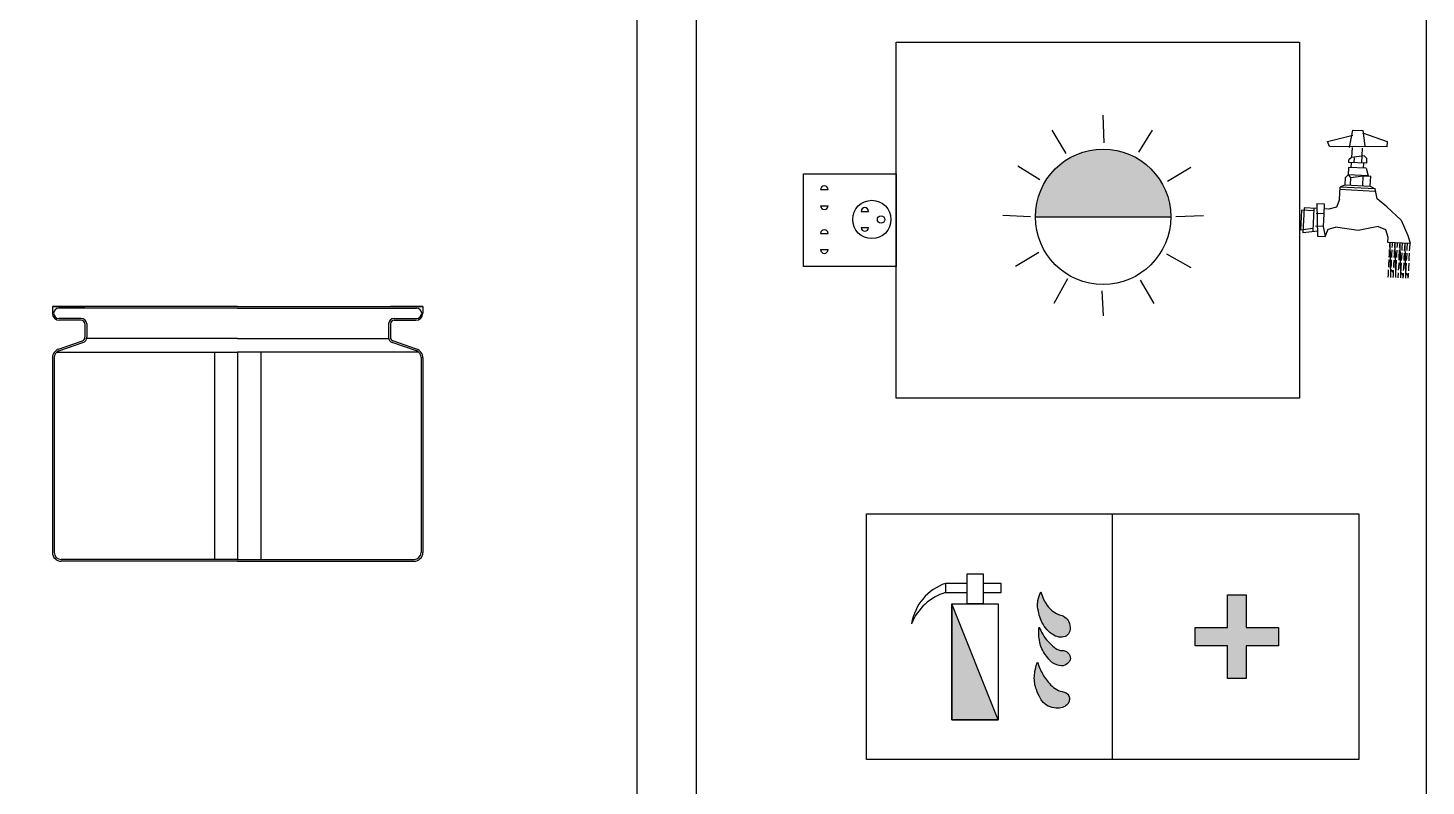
# Model space of a CAD drawing. Header units: millimetres. Extents: x -1461755 to -1310892, y 1449272 to 1531173.
# Drawn here: x -1319432 to -1316412, y 1507945 to 1509581 of the extents above; entities that cross this region are included whole.
import ezdxf

# ---------------------------------------------------------------- set-up
doc = ezdxf.new("R2010")
doc.units = ezdxf.units.MM
doc.header["$LTSCALE"] = 10
doc.layers.get('0').update_dxf_attribs({"linetype": 'CONTINUOUS'})

msp = doc.modelspace()

# ---------------------------------------------------------------- hatches: boundary and pattern name
msp.add_hatch(color=3).paths.add_polyline_path([(-1316963.445823629, 1509173.656244272, 1), (-1317255.768050136, 1509173.656244272)])
h = msp.add_hatch(color=1)
h.dxf.hatch_style = 1
edge = h.paths.add_edge_path()
edge.add_arc((-1317140.479777752, 1508394.282493775), 107.8978354450278, 196.2965074772168, 205.043896721695)
edge.add_arc((-1317152.367775403, 1508388.727937137), 94.77618967983766, 205.0438967311283, 214.3784544366497)
edge.add_arc((-1317187.309993704, 1508364.821796006), 52.43870978852418, 214.3784544346797, 254.5692111123097)
edge.add_arc((-1317208.687111008, 1508287.375238991), 27.90399577816646, 18.370084977446822, 74.56921111040589, ccw=False)
edge.add_arc((-1317211.13843308, 1508286.561213928), 30.48694306876735, -13.957091770627926, 18.370084978781392, ccw=False)
edge.add_arc((-1317196.825179343, 1508283.003902232), 15.73825841374406, 300.4508182839629, 346.04290822561376, ccw=False)
edge.add_arc((-1317200.19038202, 1508288.728112916), 22.37837716395134, 267.37078488958866, 300.4508182873275, ccw=False)
edge.add_arc((-1317199.749634277, 1508298.32613221), 31.98651085103575, 239.8196032943025, 267.37078488505995, ccw=False)
edge.add_arc((-1317184.308244651, 1508324.87798784), 62.70193940058551, 222.4174047120451, 239.8196032957155, ccw=False)
edge.add_arc((-1317180.754750176, 1508328.124754217), 67.5153389155488, 205.6516412063372, 222.4174047105955, ccw=False)
edge.add_arc((-1317156.624713107, 1508339.712683562), 94.28358120796351, 195.8057337091055, 205.651641209429, ccw=False)
edge.add_arc((-1317133.206537756, 1508346.341890467), 118.6219731222077, 187.0300429326039, 195.8057337103446, ccw=False)
edge.add_arc((-1317209.476165311, 1508336.936560368), 41.77461583715456, 167.9084626785558, 187.0300429330284, ccw=False)
edge.add_arc((-1317170.77710572, 1508328.646179283), 81.35172578487385, 154.2371555458973, 167.9084626807443, ccw=False)
edge = h.paths.add_edge_path()
edge.add_arc((-1317135.727153845, 1508330.785713595), 119.5436911672267, 200.7545432054405, 208.537063665947)
edge.add_arc((-1317190.30213513, 1508301.108189206), 57.42135994782299, 208.537063659823, 219.7755906780791)
edge.add_arc((-1317086.522962229, 1508387.498859678), 192.4527069478386, 219.7755906781783, 225.0173355687656)
edge.add_arc((-1317148.142296912, 1508325.842226278), 105.2834299689654, 225.0173355688844, 232.1063108281217)
edge.add_arc((-1317198.225805186, 1508261.492505976), 23.74053141887198, 232.1063108268271, 271.109430689653)
edge.add_arc((-1317197.440800741, 1508220.956562049), 16.80301285211804, 44.35188178524288, 91.10943068981862, ccw=False)
edge.add_arc((-1317199.187995826, 1508219.248454313), 19.24643723258077, 22.632541987595914, 44.35188178829992, ccw=False)
edge.add_arc((-1317195.344949965, 1508220.850721431), 15.08275359751071, -1.94353096196852, 22.63254198984572, ccw=False)
edge.add_arc((-1317190.476576346, 1508220.685517892), 10.21157777383307, 330.8057337056834, 358.05646903885025, ccw=False)
edge.add_arc((-1317203.276946616, 1508227.83772206), 24.87457554141677, 313.443379554477, 330.8057337075335, ccw=False)
edge.add_arc((-1317198.835069767, 1508223.14768698), 18.41495488712469, 267.370784885704, 313.44337955789933, ccw=False)
edge.add_arc((-1317198.057877709, 1508240.072344063), 35.35744717343278, 234.563341896884, 267.3707848871332, ccw=False)
edge.add_arc((-1317197.853358369, 1508240.359741139), 35.7101867941028, 222.2932534335264, 234.56334189696742, ccw=False)
edge.add_arc((-1317116.473042717, 1508314.392616092), 145.72665078673, 216.2280293892031, 222.2932534315816, ccw=False)
edge.add_arc((-1317174.524729827, 1508271.861576707), 73.76216171405741, 192.6366606651359, 216.2280293896864, ccw=False)
edge.add_arc((-1317161.800742144, 1508274.714274361), 86.80201395436511, 170.9127826330199, 192.6366606657753, ccw=False)
edge = h.paths.add_edge_path()
edge.add_arc((-1317134.828976155, 1508246.324020971), 120.9127980752761, 196.1193888941114, 209.7614047844112)
edge.add_arc((-1317139.008566437, 1508243.93408447), 116.0981567174719, 209.7614047839622, 223.6847893601558)
edge.add_arc((-1317184.338988135, 1508200.638410567), 53.41352933549094, 223.6847893584129, 259.6161308142151)
edge.add_arc((-1317196.537530437, 1508134.068229728), 14.26507445657291, 6.326068699486825, 79.61613081442113, ccw=False)
edge.add_arc((-1317200.894801688, 1508133.585175746), 18.64904000231164, -17.893764104716183, 6.326068703005774, ccw=False)
edge.add_arc((-1317199.879840589, 1508133.257474223), 17.58248746241285, 317.1511459891178, 342.1062359128046, ccw=False)
edge.add_arc((-1317202.272390964, 1508135.476792522), 20.84587083055026, 291.8893355148426, 317.1511459859985, ccw=False)
edge.add_arc((-1317209.502728757, 1508153.472500775), 40.23976935841313, 273.77873547807815, 291.8893355290726, ccw=False)
edge.add_arc((-1317209.485617371, 1508153.21342251), 39.98012662952191, 248.9125166591275, 273.7787354753648, ccw=False)
edge.add_arc((-1317208.564859691, 1508155.601174774), 42.53925843155119, 224.8174508599814, 248.9125166603784, ccw=False)
edge.add_arc((-1317213.544550117, 1508150.653115097), 35.51924338156573, 208.2934888041987, 224.8174508607364, ccw=False)
edge.add_arc((-1317105.634151732, 1508208.741060595), 158.0707162065412, 200.4816971758439, 208.2934887988563, ccw=False)
edge.add_arc((-1317187.55960446, 1508178.140214426), 70.6167763815944, 177.3707848864905, 200.4816971773009, ccw=False)
edge.add_arc((-1317166.887929267, 1508177.19095668), 91.31023538582836, 157.0782934648284, 177.3707848849647, ccw=False)
h = msp.add_hatch(color=1)
h.dxf.hatch_style = 1
h.paths.add_polyline_path([(-1316840.599421588, 1508287.573295911), (-1316840.599421588, 1508357.573295911), (-1316800.599421588, 1508357.573295911), (-1316800.599421588, 1508287.573295911), (-1316730.599421588, 1508287.573295911), (-1316730.599421588, 1508247.573295911), (-1316800.599421588, 1508247.573295911), (-1316800.599421588, 1508177.573295911), (-1316840.599421588, 1508177.573295911), (-1316840.599421588, 1508247.573295911), (-1316910.599421588, 1508247.573295911), (-1316910.599421588, 1508287.573295911)])
h = msp.add_hatch(color=1)
h.dxf.hatch_style = 1
h.paths.add_polyline_path([(-1317436.001771702, 1508338.481208483), (-1317436.001771702, 1508088.481208483), (-1317336.001771702, 1508088.481208483)])

# ---------------------------------------------------------------- linework, layer by layer
at = {"color": 5}
for p, q in [((-1317719.596910608, 1509232.384457977), (-1317703.596910608, 1509232.384457977)), ((-1317719.596910608, 1509197.384457977), (-1317703.596910608, 1509197.384457977)), ((-1317632.159437907, 1509185.385731036), (-1317616.159437907, 1509185.385731036)), ((-1317719.596910608, 1509137.756032731), (-1317703.596910608, 1509137.756032731)), ((-1317632.159437907, 1509150.385731036), (-1317616.159437907, 1509150.385731036)), ((-1317719.596910608, 1509102.756032731), (-1317703.596910608, 1509102.756032731))]:
    msp.add_line(p, q, dxfattribs=at)
for p, q in [((-1317255.768050135, 1509173.656244272), (-1316963.445823628, 1509173.656244272)), ((-1319378.708507587, 1508980.391103067), (-1319378.708507587, 1508965.391103067)), ((-1318978.708507587, 1508980.391103067), (-1319378.708507587, 1508980.391103067)), ((-1318978.708507587, 1508976.391103067), (-1319365.131856443, 1508976.391103067)), ((-1318978.708507587, 1508980.391103067), (-1318578.708507587, 1508980.391103065)), ((-1318978.708507587, 1508976.391103067), (-1318592.285158731, 1508976.391103065)), ((-1318578.708507587, 1508980.391103065), (-1318578.708507587, 1508965.391103065)), ((-1319316.708507588, 1508954.391103067), (-1319365.131856443, 1508954.391103067)), ((-1319316.708507588, 1508950.391103067), (-1319363.708507587, 1508950.391103067)), ((-1319308.708507588, 1508942.391103067), (-1319308.708507588, 1508913.592262411)), ((-1319304.708507588, 1508942.391103067), (-1319304.708507588, 1508913.592262411)), ((-1318652.708507587, 1508942.391103066), (-1318652.708507587, 1508913.59226241)), ((-1318648.708507587, 1508942.391103066), (-1318648.708507587, 1508913.59226241)), ((-1318640.708507587, 1508954.391103066), (-1318592.285158731, 1508954.391103065)), ((-1318640.708507587, 1508950.391103066), (-1318593.708507587, 1508950.391103066)), ((-1319365.279179343, 1508888.227209293), (-1319314.080238886, 1508906.036324109)), ((-1319364.636511404, 1508884.215676277), (-1319312.766104535, 1508902.258354957)), ((-1318978.708507588, 1508910.730683897), (-1319305.054694117, 1508910.730683897)), ((-1318978.708507587, 1508910.730683897), (-1318652.362321058, 1508910.730683896)), ((-1318592.780503771, 1508884.215676275), (-1318644.65091064, 1508902.258354956)), ((-1318592.137835832, 1508888.227209292), (-1318643.336776289, 1508906.036324107)), ((-1319378.708507588, 1508869.337363537), (-1319378.708507587, 1508449.391103067)), ((-1319374.708507588, 1508870.048291959), (-1319374.708507588, 1508449.391103067)), ((-1319369.358828413, 1508881.531815285), (-1318978.708507588, 1508881.531815285)), ((-1319028.708507588, 1508881.531815285), (-1319028.708507588, 1508434.391103067)), ((-1318588.058186762, 1508881.531815284), (-1318978.708507587, 1508881.531815285)), ((-1318978.708507587, 1508881.531815285), (-1318978.708507589, 1508434.391103067)), ((-1318978.708507588, 1508881.531815285), (-1318978.708507589, 1508434.391103067)), ((-1318928.708507587, 1508881.531815285), (-1318928.708507589, 1508434.391103067)), ((-1318582.708507587, 1508870.048291958), (-1318582.708507589, 1508449.391103065)), ((-1318578.708507587, 1508869.337363536), (-1318578.708507589, 1508449.391103065)), ((-1318978.708507587, 1508434.391103067), (-1319359.708507588, 1508434.391103067)), ((-1318978.708507587, 1508430.391103067), (-1319359.708507587, 1508430.391103067)), ((-1318978.708507589, 1508434.391103067), (-1318597.708507589, 1508434.391103066)), ((-1318978.708507589, 1508430.391103067), (-1318597.708507589, 1508430.391103066))]:
    msp.add_line(p, q)
at = {"color": 1}
for p, q in [((-1317620.459343029, 1508532.773329132), (-1316559.905392873, 1508532.775347023)), ((-1317090.182367951, 1508532.774338077), (-1317090.182367951, 1508002.37326269))]:
    msp.add_line(p, q, dxfattribs=at)
for points in [[(-1321699.066291849, 1511034.492392271), (-1318116.25108476, 1511034.492392271), (-1318116.25108476, 1505329.679565266), (-1321699.066291849, 1505329.679565266)], [(-1317987.918300633, 1511034.492392271), (-1316412.157431218, 1511034.492392271), (-1316412.157431218, 1507788.112883137), (-1317987.918300633, 1507788.112883137)], [(-1317756.447620546, 1509266.10432123), (-1317556.447620546, 1509266.10432123), (-1317556.447620546, 1509066.10432123), (-1317756.447620546, 1509066.10432123)]]:
    msp.add_lwpolyline(points, close=True)
at = {"color": 3}
msp.add_lwpolyline([(-1317556.447620546, 1509550.206741646), (-1316685.136586937, 1509550.206741646), (-1316685.136586937, 1508782.001900813), (-1317556.447620546, 1508782.001900813)], close=True, dxfattribs=at)
at = {"color": 0}
for points in [[(-1317107.173704771, 1509333.19128567), (-1317109.602623377, 1509392.856996493)], [(-1317189.478591702, 1509310.210481504), (-1317219.461377284, 1509360.401356503)], [(-1317032.358043977, 1509313.291638275), (-1317002.983560758, 1509360.553432093)], [(-1317246.406941896, 1509253.473851861), (-1317293.668735715, 1509282.84833508)], [(-1316970.527920767, 1509250.694678187), (-1316920.334877685, 1509280.721399571)], [(-1317266.573263596, 1509173.254087394), (-1317325.974468198, 1509176.185336658)], [(-1316952.640610168, 1509174.058401149), (-1316893.018835147, 1509176.489487839)], [(-1317248.729888798, 1509096.61997844), (-1317298.918595714, 1509066.681128661)], [(-1316972.850867669, 1509093.840804766), (-1316920.184970178, 1509064.199647243)], [(-1317186.586987398, 1509039.468889744), (-1317216.274248808, 1508986.761224534)], [(-1317029.779217864, 1509037.104175123), (-1316999.75249648, 1508986.91113204)], [(-1317112.084104795, 1509014.123370957), (-1317109.342407998, 1508959.903531525)]]:
    msp.add_lwpolyline(points, dxfattribs=at)
at = {"color": 3}
for points in [[(-1316496.01445791, 1509324.701689058), (-1316620.445877375, 1509325.380654332), (-1316625.316632439, 1509336.455535982), (-1316570.517340513, 1509350.047207844)], [(-1316577.256983791, 1509323.24942798), (-1316569.988328072, 1509360.767543586), (-1316548.415849181, 1509359.703014452)], [(-1316496.01445791, 1509324.701689058), (-1316495.481109301, 1509335.509896404), (-1316548.680355402, 1509354.342846582)], [(-1316548.415849181, 1509359.703014452), (-1316544.607455166, 1509327.099589713)], [(-1316571.852880118, 1509322.982753676), (-1316572.915241168, 1509301.454210588)], [(-1316550.280401228, 1509321.918224542), (-1316551.078256057, 1509305.749849325)], [(-1316578.85269345, 1509290.912677545), (-1316578.58818723, 1509296.272845417)], [(-1316541.06790354, 1509289.048125499), (-1316578.85269345, 1509290.912677545)], [(-1316545.674152384, 1509305.483175021), (-1316572.915241168, 1509301.454210588), (-1316578.58818723, 1509296.272845417)], [(-1316573.981938386, 1509279.837795895), (-1316573.448589777, 1509290.646003241)], [(-1316567.555073297, 1509301.189704367), (-1316568.088421906, 1509290.381497021)], [(-1316551.078256057, 1509305.749849325), (-1316551.876110886, 1509289.581474108)], [(-1316547.005355822, 1509278.506592457), (-1316546.472007213, 1509289.314799803)], [(-1316545.674152384, 1509305.483175021), (-1316540.534554931, 1509299.856332845), (-1316541.06790354, 1509289.048125499)], [(-1316586.654697779, 1509242.586354593), (-1316585.856842949, 1509258.754729811)], [(-1316585.856842949, 1509258.754729811), (-1316580.183896888, 1509263.936094982), (-1316575.048635603, 1509258.221381202)], [(-1316541.601252149, 1509278.239918152), (-1316579.386042059, 1509280.104470199), (-1316580.188233056, 1509263.848223377)], [(-1316536.995003305, 1509261.80486863), (-1316580.183896888, 1509263.936094982)], [(-1316575.048635603, 1509258.221381202), (-1316575.846490432, 1509242.053005985)], [(-1316575.048635603, 1509258.221381202), (-1316547.803210651, 1509262.338217239)], [(-1316548.869907869, 1509240.721802546), (-1316547.803210651, 1509262.338217239), (-1316531.590899632, 1509261.538194326)], [(-1316541.601252149, 1509278.239918152), (-1316536.999339472, 1509261.716997026)], [(-1316532.701532651, 1509239.923947717), (-1316531.634835434, 1509261.54036241)], [(-1316599.062950951, 1509210.695081163), (-1316597.731747513, 1509237.671663727)], [(-1316522.426673914, 1509228.582391762), (-1316597.996253734, 1509232.311495856)], [(-1316586.654697779, 1509242.586354593), (-1316597.731747513, 1509237.671663727)], [(-1316522.162167693, 1509233.942559633), (-1316597.731747513, 1509237.671663727)], [(-1316586.654697779, 1509242.586354593), (-1316532.657596849, 1509239.921779633), (-1316522.162167693, 1509233.942559633)], [(-1316497.006201374, 1509194.824398201), (-1316517.82042507, 1509212.14734224), (-1316522.162167693, 1509233.942559633)], [(-1316648.189296817, 1509202.284774472), (-1316631.976985797, 1509201.484751559)], [(-1316648.189296817, 1509202.284774472), (-1316646.245454849, 1509131.896559823), (-1316630.033143829, 1509131.09653691)], [(-1316631.976985797, 1509201.484751559), (-1316633.043683015, 1509179.868336866)], [(-1316599.062950951, 1509210.695081163), (-1316605.264909454, 1509194.79338025), (-1316621.746062862, 1509190.145363687)], [(-1316681.367837883, 1509187.714276997), (-1316683.501232318, 1509144.481447611)], [(-1316654.391255319, 1509186.383073559), (-1316681.367837883, 1509187.714276997)], [(-1316675.699227989, 1509192.807770564), (-1316678.361634866, 1509138.854605436)], [(-1316648.722645425, 1509191.476567125), (-1316675.699227989, 1509192.807770564)], [(-1316654.126749099, 1509191.74324143), (-1316656.524649754, 1509143.150244173)], [(-1316633.043683015, 1509179.868336866), (-1316649.255994034, 1509180.668359779)], [(-1316633.043683015, 1509179.868336866), (-1316634.374886453, 1509152.891754302), (-1316630.033143829, 1509131.09653691)], [(-1316621.746062862, 1509190.145363687), (-1316632.510334406, 1509190.676544212)], [(-1316497.006201374, 1509194.824398201), (-1316465.956718575, 1509166.249937895), (-1316451.344453382, 1509133.025292942), (-1316446.738204538, 1509116.590243421)], [(-1316656.255807366, 1509148.598283649), (-1316683.501232318, 1509144.481447611)], [(-1316645.716442408, 1509142.616895565), (-1316678.361634866, 1509138.854605436)], [(-1316634.374886453, 1509152.891754302), (-1316650.587197473, 1509153.691777215)], [(-1316630.033143829, 1509131.09653691), (-1316623.831185327, 1509146.998237823), (-1316607.398303889, 1509151.560550864)], [(-1316515.347570661, 1509152.479463333), (-1316559.069812853, 1509143.802482338), (-1316607.398303889, 1509151.560550864)], [(-1316515.347570661, 1509152.479463333), (-1316499.40410203, 1509146.231400944), (-1316494.797853186, 1509129.796351422)], [(-1316494.797853186, 1509129.796351422), (-1316495.331201794, 1509118.988144076)], [(-1316495.331201794, 1509118.988144076), (-1316446.738204538, 1509116.590243421)], [(-1316490.504382532, 1509107.915430509), (-1316490.235540144, 1509113.363469985), (-1316489.971033923, 1509118.723637855)], [(-1316488.296034344, 1509042.887383731), (-1316489.971033923, 1509118.723637855)], [(-1316485.100278859, 1509107.648756205), (-1316484.83143647, 1509113.09679568), (-1316484.56693025, 1509118.456963551)], [(-1316479.696175186, 1509107.382081901), (-1316479.427332797, 1509112.830121376), (-1316479.162826577, 1509118.190289247)], [(-1316477.487826997, 1509042.354035122), (-1316479.162826577, 1509118.190289247)], [(-1316474.292071512, 1509107.115407596), (-1316474.023229124, 1509112.563447072), (-1316473.758722903, 1509117.923614942)], [(-1316468.887967839, 1509106.848733292), (-1316468.619125451, 1509112.296772767), (-1316468.35461923, 1509117.656940638)], [(-1316466.679619651, 1509041.820686513), (-1316468.35461923, 1509117.656940638)], [(-1316463.748370386, 1509101.221891116), (-1316463.483864166, 1509106.582058987), (-1316462.950515557, 1509117.390266334)], [(-1316458.344266713, 1509100.955216812), (-1316458.079760493, 1509106.315384683), (-1316457.546411884, 1509117.123592029)], [(-1316455.871412304, 1509041.287337905), (-1316457.546411884, 1509117.123592029)], [(-1316452.94016304, 1509100.688542507), (-1316452.67565682, 1509106.048710379), (-1316452.142308211, 1509116.856917725)], [(-1316447.536059367, 1509100.421868203), (-1316447.271553146, 1509105.782036074), (-1316446.738204538, 1509116.590243421)], [(-1316492.633440799, 1509064.770472728), (-1316492.368934579, 1509070.130640599), (-1316491.83558597, 1509080.938847945)], [(-1316491.571079749, 1509086.299015816), (-1316491.302237361, 1509091.747055292), (-1316490.768888753, 1509102.555262638)], [(-1316487.229337126, 1509064.503798424), (-1316486.964830905, 1509069.863966294), (-1316486.431482297, 1509080.672173641)], [(-1316486.166976076, 1509086.032341512), (-1316485.898133688, 1509091.480380987), (-1316485.364785079, 1509102.288588334)], [(-1316481.825233453, 1509064.237124119), (-1316481.560727232, 1509069.59729199), (-1316481.027378624, 1509080.405499337)], [(-1316480.762872403, 1509085.765667208), (-1316480.494030015, 1509091.213706683), (-1316479.960681406, 1509102.021914029)], [(-1316476.689972168, 1509058.52241034), (-1316476.42112978, 1509063.970449815), (-1316475.623274951, 1509080.138825032)], [(-1316475.35876873, 1509085.498992903), (-1316475.089926342, 1509090.947032379), (-1316474.556577733, 1509101.755239725)], [(-1316470.219171277, 1509079.872150728), (-1316469.954665057, 1509085.232318599), (-1316469.15247406, 1509101.488565421)], [(-1316464.815067604, 1509079.605476423), (-1316464.550561383, 1509084.965644294), (-1316464.017212775, 1509095.773851641)], [(-1316459.410963931, 1509079.338802119), (-1316459.14645771, 1509084.69896999), (-1316458.613109101, 1509095.507177336)], [(-1316454.006860257, 1509079.072127815), (-1316453.742354037, 1509084.432295686), (-1316453.209005428, 1509095.240503032)], [(-1316448.602756584, 1509078.80545351), (-1316448.338250364, 1509084.165621381), (-1316447.804901755, 1509094.973828728)], [(-1316493.700138017, 1509043.154058035), (-1316493.435631796, 1509048.514225906), (-1316492.902283187, 1509059.322433253)], [(-1316482.89193067, 1509042.620709427), (-1316482.62742445, 1509047.980877297), (-1316482.358582062, 1509053.428916773), (-1316487.498179514, 1509059.055758948)], [(-1316482.89193067, 1509042.620709427), (-1316482.62742445, 1509047.980877297), (-1316482.094075841, 1509058.789084644)], [(-1316472.083723324, 1509042.087360818), (-1316471.550374715, 1509052.895568164)], [(-1316472.083723324, 1509042.087360818), (-1316471.550374715, 1509052.895568164)], [(-1316471.285868495, 1509058.255736035), (-1316471.017026107, 1509063.70377551), (-1316470.483677498, 1509074.511982857)], [(-1316461.275515978, 1509041.554012209), (-1316461.011009757, 1509046.91418008), (-1316466.146271042, 1509052.62889386)], [(-1316465.881764822, 1509057.989061731), (-1316465.612922434, 1509063.437101206), (-1316465.079573825, 1509074.245308552)], [(-1316461.275515978, 1509041.554012209), (-1316460.742167369, 1509052.362219555)], [(-1316460.477661148, 1509057.722387426), (-1316460.20881876, 1509063.170426902), (-1316459.675470151, 1509073.978634248)], [(-1316450.467308631, 1509041.0206636), (-1316450.202802411, 1509046.380831471), (-1316455.338063696, 1509052.095545251)], [(-1316455.073557475, 1509057.455713122), (-1316454.804715087, 1509062.903752597), (-1316454.271366478, 1509073.711959944)], [(-1316450.467308631, 1509041.0206636), (-1316449.933960023, 1509051.828870947)], [(-1316449.669453802, 1509057.189038818), (-1316449.400611414, 1509062.637078293), (-1316448.867262805, 1509073.44528564)]]:
    msp.add_lwpolyline(points, dxfattribs=at)
for points in [[(-1319378.625134487, 1508980.391103067), (-1319308.964715318, 1508980.391103067)], [(-1319378.625134487, 1508980.391103067), (-1319308.964715318, 1508980.391103067)], [(-1318578.791880687, 1508980.391103065), (-1318648.452299857, 1508980.391103066)], [(-1318578.791880687, 1508980.391103065), (-1318648.452299857, 1508980.391103066)]]:
    msp.add_lwpolyline(points)
at = {"color": 1}
for points in [[(-1317620.459343029, 1508532.773329132), (-1316557.17992063, 1508532.773329132), (-1316557.17992063, 1508002.37326269), (-1317620.459343029, 1508002.37326269)], [(-1317403.501771702, 1508403.481208483), (-1317368.501771702, 1508403.481208483), (-1317368.501771702, 1508338.481208483), (-1317403.501771702, 1508338.481208483)], [(-1316840.599421588, 1508287.573295911), (-1316840.599421588, 1508357.573295911), (-1316800.599421588, 1508357.573295911), (-1316800.599421588, 1508287.573295911), (-1316730.599421588, 1508287.573295911), (-1316730.599421588, 1508247.573295911), (-1316800.599421588, 1508247.573295911), (-1316800.599421588, 1508177.573295911), (-1316840.599421588, 1508177.573295911), (-1316840.599421588, 1508247.573295911), (-1316910.599421588, 1508247.573295911), (-1316910.599421588, 1508287.573295911)], [(-1317436.001771702, 1508338.481208483), (-1317336.001771702, 1508338.481208483), (-1317336.001771702, 1508088.481208483), (-1317436.001771702, 1508088.481208483)]]:
    msp.add_lwpolyline(points, close=True, dxfattribs=at)
for points in [[(-1317403.501771702, 1508382.6170429), (-1317449.708601737, 1508382.6170429), (-1317449.708601737, 1508362.6170429), (-1317403.501771702, 1508362.6170429)], [(-1317368.501771702, 1508362.6170429), (-1317329.708601737, 1508362.6170429), (-1317329.708601737, 1508382.6170429), (-1317368.501771702, 1508382.6170429)], [(-1317436.001771702, 1508338.481208483), (-1317436.001771702, 1508088.481208483), (-1317336.001771702, 1508088.481208483), (-1317436.001771702, 1508338.481208483)], [(-1317250.98811851, 1508212.753820113), (-1317250.98811851, 1508212.753820113)]]:
    msp.add_lwpolyline(points, dxfattribs=at)
for points in [[(-1317244.042536964, 1508364.005476119, 0.0381862304986678), (-1317238.233461744, 1508348.607991482, 0.0407522287669645), (-1317230.589018568, 1508335.21192787, 0.1771853181380511), (-1317201.262578975, 1508314.273367262, -0.2502510663895885), (-1317182.205083667, 1508296.169282904, -0.141996902832394), (-1317181.551567402, 1508279.20791011, -0.2015994522470091), (-1317188.84905251, 1508269.43650828, -0.1453496706113228), (-1317201.21693093, 1508266.373293261, -0.1207971724671256), (-1317215.830027754, 1508270.675493483, -0.0760776824744686), (-1317230.597981136, 1508282.583857034, -0.073285220748697), (-1317241.61596075, 1508298.897471821, -0.0429873255173154), (-1317247.343501979, 1508314.032048231, -0.0383098998870217), (-1317250.936724317, 1508331.823774898, -0.0836277726000404), (-1317250.323977337, 1508345.687262114, -0.0597231871234346), (-1317244.042536964, 1508364.005476119)], [(-1317247.513309845, 1508288.423591073, 0.0339707099976067), (-1317240.747274315, 1508273.676446446, 0.049076668748297), (-1317234.433674766, 1508264.371017464, 0.0228754155881369), (-1317222.566396006, 1508251.373077632, 0.0309413581335763), (-1317212.807198819, 1508242.757624291, 0.171845441770122), (-1317197.766140817, 1508237.756424987, -0.2068968802524335), (-1317185.425638039, 1508232.702927706, -0.0950532280840237), (-1317181.423692043, 1508226.654860813, -0.1076462720387784), (-1317180.270872909, 1508220.339197239, -0.1194673089552213), (-1317181.562166167, 1508215.704593098, -0.0759028244244875), (-1317186.172257787, 1508209.777430578, -0.2037821860533781), (-1317199.679807156, 1508204.752117344, -0.1441353520455828), (-1317218.55821667, 1508211.2646164, -0.0535895728526052), (-1317224.268552674, 1508216.329448784, -0.026470712418461), (-1317234.026547842, 1508228.268112133, -0.1033018843042948), (-1317246.500149471, 1508255.724802936, -0.0950732088050232), (-1317247.513309845, 1508288.423591073)]]:
    msp.add_lwpolyline(points, format="xyb", close=True, dxfattribs=at)
msp.add_lwpolyline([(-1317250.98811851, 1508212.753820113, 0.0595949250667015), (-1317239.793379172, 1508186.304200598, 0.0608270785843627), (-1317222.965010342, 1508163.746195609, 0.1580773603332379), (-1317193.966361641, 1508148.099674425, -0.3311543878390408), (-1317182.359317086, 1508135.640048878, -0.1060741311230307), (-1317183.147855846, 1508127.855201375, -0.1093195084222329), (-1317186.989235279, 1508121.300210318, -0.1106740222062922), (-1317194.500736012, 1508116.133790946, -0.0791872981700883), (-1317206.850784064, 1508113.320212828, -0.1089271174930588), (-1317223.870186647, 1508115.91067875, -0.1055236386654017), (-1317238.74034171, 1508125.61736593, -0.0722245780900178), (-1317244.820352969, 1508133.817414746, -0.0340985774830191), (-1317253.712271644, 1508153.430828943, -0.1011835821439739), (-1317258.102043221, 1508181.379572419, -0.0887748110484456), (-1317250.98811851, 1508212.753820113)], format="xyb", dxfattribs=at)
at = {"color": 0}
msp.add_circle((-1317109.606936882, 1509173.656244272), 146.1611132533959, dxfattribs=at)
at = {"color": 5}
for centre, radius in [((-1317609.011279268, 1509167.885731036), 41.32981691751309), ((-1317589.159437907, 1509167.885731036), 8)]:
    msp.add_circle(centre, radius, dxfattribs=at)
for centre, start, end in [((-1317711.596910608, 1509232.384457977), 0, 180), ((-1317711.596910608, 1509197.384457977), 180, 0), ((-1317624.159437907, 1509185.385731036), 0, 180), ((-1317711.596910608, 1509137.756032731), 0, 180), ((-1317624.159437907, 1509150.385731036), 180, 0), ((-1317711.596910608, 1509102.756032731), 180, 0)]:
    msp.add_arc(centre, 8, start, end, dxfattribs=at)
for centre, radius, start, end in [((-1319363.708507587, 1508965.391103067), 15, 180, 270), ((-1319365.131856443, 1508965.391103067), 11, 90, 270), ((-1318593.708507587, 1508965.391103066), 15, 270, 0), ((-1318592.285158731, 1508965.391103065), 11, 270, 90), ((-1319316.708507588, 1508942.391103067), 12, 0, 90), ((-1319316.708507588, 1508942.391103067), 8, 0, 90), ((-1318640.708507587, 1508942.391103066), 12, 90, 180), ((-1318640.708507587, 1508942.391103066), 8, 90, 180), ((-1319316.708507588, 1508913.592262411), 8, 289.1797943728687, 0), ((-1319316.708507588, 1508913.592262411), 12, 289.1797943728687, 0), ((-1318640.708507587, 1508913.59226241), 12, 180, 250.8202055989187), ((-1318640.708507587, 1508913.59226241), 8, 180, 250.8202055989187), ((-1319358.708507588, 1508869.337363537), 20, 109.1797943728687, 180), ((-1319359.708507588, 1508870.048291959), 15, 109.1797943728687, 180), ((-1318597.708507587, 1508870.048291958), 15, 0, 70.82020559891873), ((-1318598.708507587, 1508869.337363536), 20, 0, 70.82020559891873), ((-1319359.708507587, 1508449.391103067), 19, 180, 270), ((-1319359.708507588, 1508449.391103067), 15, 180, 270), ((-1318597.708507589, 1508449.391103066), 15, 270, 0), ((-1318597.708507589, 1508449.391103066), 19, 270, 0)]:
    msp.add_arc(centre, radius, start, end)
at = {"color": 1}
for centre, radius, start, end in [((-1317414.129140121, 1508278.078759616), 110.4271287363708, 108.7959365668652, 170.8594903900135), ((-1317417.765049691, 1508253.842707516), 113.3677491865667, 106.3658308557183, 158.3757389131688)]:
    msp.add_arc(centre, radius, start, end, dxfattribs=at)

doc.saveas('drawing.dxf')
